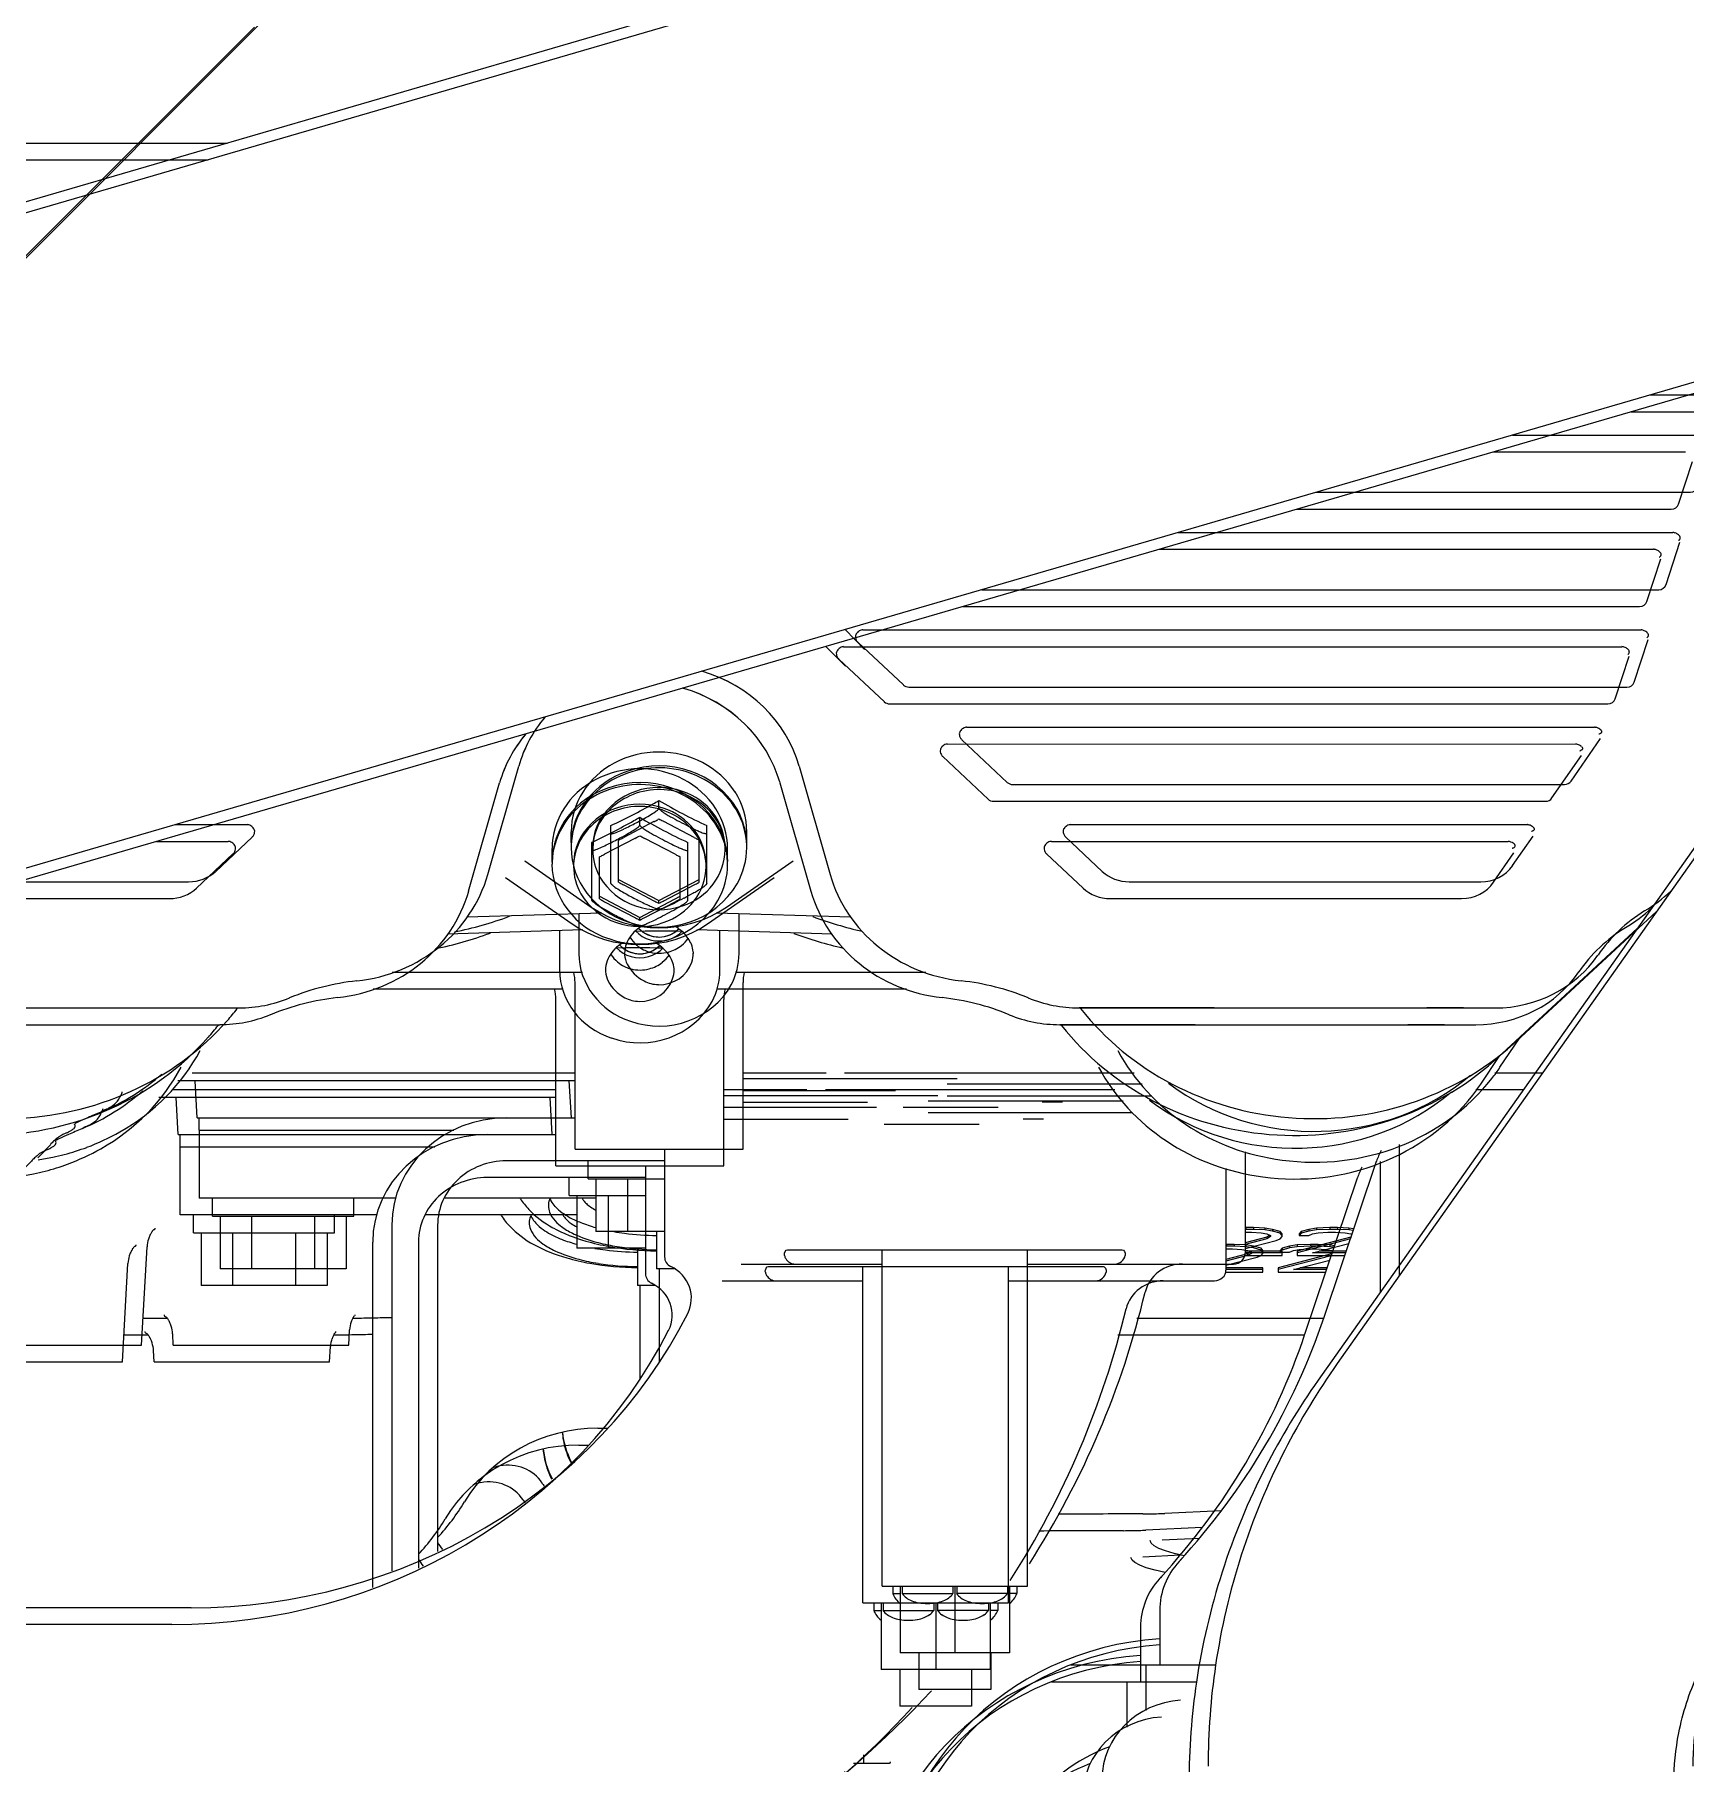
# Model space of a CAD drawing. Header units: inches. Extents: x 4821 to 127877, y 58012 to 433683.
# Drawn here: x 82821 to 83114.4, y 383588.4 to 383895.8 of the extents above; entities that cross this region are included whole.
import ezdxf

# ---------------------------------------------------------------- set-up
doc = ezdxf.new("R2010")
doc.units = ezdxf.units.IN
doc.header["$MEASUREMENT"] = 0
for name, color, linetype in [('A-FURN-FIXD', 10, 'Continuous'), ('A-WALL', 53, 'Continuous'), ('Cloums$0$A-COL-HAT', 8, 'Continuous'), ('EMG - ELEC - ID', 26, 'Continuous'), ('NECB-COLUM', 50, 'Continuous')]:
    doc.layers.add(name, color=color, linetype=linetype)

# ---------------------------------------------------------------- blocks, each defined once
blk = doc.blocks.new('COL BASEMT')
at = {"layer": 'Cloums$0$A-COL-HAT'}
h = blk.add_hatch(dxfattribs=at)
h.set_pattern_fill('ANSI31', color=256, scale=500)
h.set_pattern_definition([(45, (1452118.876, 42013.15), (-44.194174, 44.194174), [])])
h.paths.add_polyline_path([(1693546.85, 345625.99), (1693946.85, 345625.99), (1693950.94, 348875.93), (1693546.85, 348875.93)])
h.paths.add_polyline_path([(1688721.85, 335900.88), (1689121.55, 335900.88), (1689121.85, 337327.04), (1693949.19, 337326.96), (1693946.85, 345125.99), (1693546.85, 345125.99), (1693546.85, 337726.97), (1688721.85, 337727.04)])
h.paths.add_polyline_path([(1641271.85, 335200.88), (1640873.67, 335200.88), (1640871.85, 323973.06), (1689121.85, 323973.08), (1689121.4, 335200.88), (1688721.85, 335200.88), (1688721.85, 324373.08), (1641271.85, 324373.06)])
edge = h.paths.add_edge_path()
edge.add_line((1636446.85, 345125.99), (1636046.85, 345125.99))
edge.add_line((1636046.85, 345125.99), (1636049.02, 337698.91))
edge.add_arc((1626263.14, 338211.03), 9799.28, 305.315023, 357.004292, ccw=False)
edge.add_line((1631927.82, 330214.96), (1632171.53, 329896.4))
edge.add_arc((1626336.78, 338141.43), 10100.73, 305.285859, 355.375183)
edge.add_line((1636404.63, 337327), (1640874.01, 337327))
edge.add_line((1640874.01, 337327), (1640873.78, 335900.88))
edge.add_line((1640873.78, 335900.88), (1641271.85, 335900.88))
edge.add_line((1641271.85, 335900.88), (1641271.85, 337725.88))
edge.add_line((1641271.85, 337725.88), (1636446.85, 337725.88))
edge.add_line((1636446.85, 337725.88), (1636446.85, 345125.99))
h.paths.add_polyline_path([(1636046.85, 345625.99), (1636446.85, 345625.99), (1636446.85, 348875.93), (1636048.92, 348875.93)])
blk = doc.blocks.new('A$C0e128a0b')
at = {"layer": 'A-FURN-FIXD'}
for p, q in [((497.04, 2534.25), (726.49, 1746.78)), ((411.2, 2506.34), (700.02, 1515.1)), ((577.15, 2397.25), (682.27, 2323.01)), ((545.74, 2367.13), (545.74, 2377.27)), ((551.4, 2347.69), (551.4, 2374.78)), ((558.75, 2373.82), (552.75, 2375.78)), ((559.46, 2320.02), (559.46, 2372.79)), ((565.13, 2300.58), (565.13, 2370.3)), ((566.19, 2371.19), (566.19, 2371.19)), ((572.48, 2369.35), (566.48, 2371.3)), ((573.19, 2272.9), (573.19, 2368.32)), ((579.92, 2366.71), (579.92, 2366.71)), ((586.21, 2364.87), (580.21, 2366.83)), ((636.84, 2348.27), (618.55, 2368.01)), ((578.86, 2256.11), (578.86, 2365.83)), ((618.48, 2366.33), (618.48, 2366.33)), ((586.92, 2262.61), (586.92, 2363.84)), ((600.19, 2355.97), (594.19, 2360.12)), ((624.7, 2359.76), (624.7, 2359.76)), ((592.58, 2270.76), (592.58, 2359.28)), ((600.65, 2277.25), (600.65, 2355.06)), ((606.31, 2285.4), (606.31, 2349.77)), ((612.08, 2347.73), (607.92, 2350.61)), ((641.31, 2345.24), (641.31, 2351.94)), ((640.52, 2345.94), (636.49, 2348.64)), ((637.25, 2347.82), (637.25, 2347.82)), ((632.15, 2286.59), (632.15, 2345.23)), ((632.15, 2340.82), (632.15, 2345.23)), ((632.15, 2345.23), (632.15, 2345.23)), ((614.38, 2293.68), (614.38, 2343.22)), ((632.15, 2340.82), (632.15, 2335.65)), ((669.86, 2331.78), (651.42, 2331.78)), ((675.76, 2321.14), (653.76, 2328.54)), ((663.31, 2325.33), (663.21, 2324.64)), ((663.21, 2324.64), (663.13, 2323.02)), ((663.13, 2323.02), (663.37, 2323.02)), ((663.13, 2323.02), (663.13, 2321.95)), ((663.21, 2324.64), (663.45, 2324.64)), ((663.45, 2324.64), (663.37, 2323.02)), ((663.37, 2323.02), (663.37, 2321.95)), ((663.54, 2325.25), (663.45, 2324.64)), ((663.76, 2322.75), (663.84, 2324.1)), ((663.84, 2324.1), (664, 2324.91)), ((664, 2324.91), (664.07, 2325.07)), ((664.44, 2324.95), (664.47, 2324.91)), ((664.47, 2324.91), (664.56, 2324.91)), ((664.47, 2324.91), (666.43, 2317.37)), ((664.72, 2324.85), (666.67, 2317.37)), ((666.67, 2319.52), (665.35, 2324.64)), ((666.43, 2324.28), (666.43, 2320.46)), ((666.67, 2324.2), (666.67, 2319.52)), ((667.06, 2317.37), (667.06, 2324.07)), ((663.13, 2321.95), (663.37, 2321.95)), ((663.13, 2321.95), (663.21, 2320.06)), ((663.37, 2321.95), (663.45, 2320.06)), ((663.76, 2321.68), (663.76, 2322.75)), ((663.84, 2320.33), (663.76, 2321.68)), ((675.87, 2294.77), (675.87, 2321.1)), ((663.21, 2320.06), (663.45, 2320.06)), ((663.21, 2320.06), (663.37, 2318.98)), ((663.37, 2318.98), (663.68, 2317.91)), ((663.37, 2318.98), (663.61, 2318.98)), ((663.45, 2320.06), (663.61, 2318.98)), ((663.61, 2318.98), (663.92, 2317.91)), ((664, 2319.52), (663.84, 2320.33)), ((664.24, 2318.98), (664, 2319.52)), ((664.24, 2317.64), (664.24, 2318.98)), ((663.68, 2317.91), (663.99, 2317.64)), ((663.68, 2317.91), (663.92, 2317.91)), ((663.92, 2317.91), (664.24, 2317.64)), ((663.99, 2317.64), (664.24, 2317.64)), ((666.43, 2317.37), (667.06, 2317.37)), ((663.37, 2313.87), (663.21, 2312.79)), ((663.68, 2314.95), (663.37, 2313.87)), ((663.37, 2313.87), (663.61, 2313.87)), ((663.61, 2313.87), (663.45, 2312.79)), ((663.92, 2314.95), (663.61, 2313.87)), ((663.99, 2315.22), (663.68, 2314.95)), ((663.68, 2314.95), (663.92, 2314.95)), ((663.84, 2312.26), (664, 2313.06)), ((664.24, 2315.22), (663.92, 2314.95)), ((664.39, 2315.22), (663.99, 2315.22)), ((664, 2313.06), (664.24, 2313.6)), ((664.2, 2313.52), (664.47, 2313.06)), ((664.24, 2313.6), (664.39, 2313.6)), ((664.71, 2314.95), (664.39, 2315.22)), ((664.39, 2313.6), (664.71, 2313.06)), ((664.47, 2313.06), (664.71, 2313.06)), ((664.47, 2313.06), (665.26, 2310.01)), ((664.94, 2314.41), (664.71, 2314.95)), ((664.71, 2313.06), (665.5, 2310.01)), ((666.07, 2310.01), (664.94, 2314.41)), ((667.06, 2315.22), (666.43, 2315.22)), ((666.43, 2315.22), (666.43, 2310.01)), ((666.67, 2315.22), (666.67, 2310.01)), ((667.06, 2309.94), (667.06, 2315.22)), ((663.21, 2312.79), (663.13, 2311.18)), ((663.13, 2311.18), (663.37, 2311.18)), ((663.13, 2311.18), (663.13, 2310.1)), ((663.21, 2312.79), (663.45, 2312.79)), ((663.45, 2312.79), (663.37, 2311.18)), ((663.37, 2311.18), (663.37, 2310.1)), ((663.76, 2310.91), (663.84, 2312.26)), ((663.76, 2310.01), (663.76, 2310.91)), ((652.45, 2310.01), (666.74, 2310.01)), ((663.13, 2310.1), (663.37, 2310.1)), ((663.13, 2310.1), (663.14, 2310.01)), ((663.37, 2310.1), (663.38, 2310.01)), ((668.26, 2279.35), (668.26, 2308.39)), ((703.05, 2306.65), (703.42, 2298.71)), ((724.78, 2285.42), (724.78, 2305.85)), ((632.15, 2305.66), (632.15, 2286.6)), ((707.16, 2298.31), (706.91, 2303.59)), ((709.4, 2301.43), (709.06, 2300.01)), ((729.77, 2300.9), (729.77, 2300.9)), ((642.78, 2299.24), (642.78, 2299.24)), ((703.42, 2298.71), (703.42, 2298.71)), ((708.71, 2298.78), (708.36, 2297.86)), ((709.06, 2300.01), (708.71, 2298.78)), ((710.19, 2300.71), (710.18, 2300.72)), ((644.59, 2296.85), (644.59, 2268.02)), ((703.45, 2297.79), (703.45, 2297.79)), ((707.63, 2296.77), (707.25, 2296.62)), ((707.99, 2297.17), (707.63, 2296.77)), ((708.36, 2297.86), (707.99, 2297.17)), ((717.1, 2297.97), (724.78, 2297.97)), ((724.78, 2296.03), (731.2, 2296.03)), ((641.31, 2253.56), (641.31, 2294.35)), ((642.92, 2295.52), (642.92, 2268.02)), ((672.21, 2295.92), (672.21, 2295.92)), ((703.49, 2295.58), (703.49, 2294.93)), ((666.24, 2292.68), (666.3, 2292.86)), ((666.24, 2245.5), (666.24, 2292.68)), ((666.3, 2292.86), (666.48, 2293.01)), ((666.48, 2293.01), (666.74, 2293.1)), ((666.74, 2293.1), (666.84, 2293.12)), ((666.84, 2293.12), (666.95, 2293.12)), ((666.95, 2293.12), (667.05, 2293.1)), ((608.08, 2284.73), (612.9, 2289.87)), ((632.08, 2286.7), (632.08, 2286.7)), ((632.24, 2286.83), (632.24, 2286.83)), ((607.92, 2284.59), (607.92, 2284.59)), ((645.45, 2284.27), (645.45, 2281.42)), ((630.74, 2279.45), (630.74, 2279.45)), ((713.68, 2279.35), (666.24, 2279.35)), ((713.68, 2258.83), (713.68, 2279.35)), ((713.68, 2277.83), (714.73, 2277.83)), ((713.68, 2276.78), (723.08, 2276.78)), ((713.68, 2276.52), (714.73, 2276.52)), ((714.73, 2277.83), (714.73, 2276.78)), ((714.73, 2276.52), (714.73, 2269.35)), ((723.08, 2276.78), (723.08, 2261.4)), ((594.35, 2270.09), (600.35, 2276.49)), ((646.2, 2275.22), (646.2, 2261.81)), ((723.08, 2274.15), (728.25, 2274.15)), ((728.25, 2274.15), (728.25, 2264.03)), ((594.19, 2269.94), (594.19, 2269.94)), ((628.34, 2269.98), (628.34, 2269.98)), ((642.17, 2269.4), (642.17, 2239.23)), ((713.68, 2269.35), (714.73, 2269.35)), ((713.68, 2269.09), (723.08, 2269.09)), ((713.68, 2268.83), (714.73, 2268.83)), ((714.73, 2261.66), (714.73, 2268.83)), ((627.11, 2238.17), (627.11, 2264.98)), ((723.08, 2264.03), (728.25, 2264.03)), ((580.63, 2255.45), (586.62, 2261.85)), ((643.83, 2260.73), (643.83, 2239.23)), ((713.68, 2261.66), (714.73, 2261.66)), ((713.68, 2261.4), (723.08, 2261.4)), ((713.68, 2260.35), (714.73, 2260.35)), ((714.73, 2260.35), (714.73, 2261.4)), ((738.47, 2259.99), (738.45, 2260)), ((738.66, 2259.92), (738.45, 2260)), ((738.64, 2254.82), (738.64, 2259.86)), ((713.68, 2258.83), (666.24, 2258.83)), ((668.26, 2238.97), (668.26, 2258.83)), ((578.81, 2253.62), (581.62, 2256.38)), ((580.46, 2255.3), (580.46, 2255.3)), ((645.45, 2239.23), (645.45, 2256.76)), ((737.44, 2256.21), (738.64, 2256.22)), ((618.75, 2235.43), (619.32, 2254.49)), ((598.06, 2247.14), (613.33, 2251.5)), ((613.33, 2251.5), (613.33, 2251.5)), ((641.31, 2239.23), (641.31, 2250.93)), ((619.28, 2249.08), (619.28, 2249.08)), ((611.4, 2246.31), (611.4, 2246.32)), ((617.93, 2236.92), (611.41, 2246.3)), ((666.3, 2245.32), (666.24, 2245.5)), ((666.48, 2245.17), (666.3, 2245.32)), ((666.74, 2245.08), (666.48, 2245.17)), ((666.84, 2245.06), (666.74, 2245.08)), ((666.95, 2245.06), (666.84, 2245.06)), ((667.05, 2245.08), (666.95, 2245.06)), ((608.85, 2239.76), (607.32, 2239.76)), ((608.85, 2239.76), (608.85, 2239.76)), ((609.24, 2239.76), (609.24, 2239.76)), ((624.46, 2238.68), (618.85, 2238.68)), ((652.05, 2239.23), (628.58, 2239.23)), ((652.05, 2215.55), (652.05, 2239.23)), ((609.85, 2236.72), (609.85, 2236.72)), ((614.63, 2234.14), (606.45, 2234.14)), ((614.42, 2233.06), (608.48, 2233.06)), ((617.02, 2227.38), (614.04, 2233.06)), ((614.63, 2234.14), (614.67, 2234.11)), ((608.12, 2232.35), (605.89, 2228.09)), ((617.03, 2228.09), (614.81, 2232.35)), ((621.46, 2229.63), (620.95, 2230.22)), ((621.73, 2230.23), (621.33, 2230.66)), ((621.36, 2230.69), (621.34, 2229.94)), ((622.08, 2229.73), (621.73, 2230.23)), ((623.35, 2230.55), (623.35, 2230.55)), ((621.32, 2228.81), (621.31, 2227.69)), ((621.34, 2229.94), (621.32, 2228.81)), ((621.84, 2228.94), (621.46, 2229.63)), ((622.08, 2228.18), (621.84, 2228.94)), ((622.35, 2229.18), (622.08, 2229.73)), ((622.16, 2227.38), (622.08, 2228.18)), ((622.55, 2228.61), (622.35, 2229.18)), ((622.67, 2228), (622.55, 2228.61)), ((622.71, 2227.39), (622.67, 2228)), ((624.28, 2228.7), (624.28, 2228.7)), ((652.05, 2228.18), (667.25, 2228.18)), ((653.71, 2228.18), (653.71, 2205.87)), ((656.23, 2217.42), (656.23, 2228.18)), ((663.67, 2228.18), (663.67, 2218.5)), ((668.6, 2229.05), (668.6, 2229.05)), ((668.93, 2229.55), (668.93, 2227.05)), ((604, 2227.38), (602.91, 2227.38)), ((602.91, 2227.38), (602.91, 2227.38)), ((605.89, 2226.66), (608.12, 2222.41)), ((614.04, 2221.69), (617.02, 2227.38)), ((614.81, 2222.41), (617.03, 2226.66)), ((617.4, 2227.38), (617.02, 2227.38)), ((618.19, 2227.47), (618.19, 2227.38)), ((618.19, 2227.38), (618.19, 2227.28)), ((621.31, 2227.69), (621.31, 2226.56)), ((621.31, 2226.56), (621.33, 2225.43)), ((621.33, 2225.43), (621.36, 2224.06)), ((621.45, 2225.13), (621.83, 2225.81)), ((621.83, 2225.81), (622.07, 2226.57)), ((622.06, 2225.02), (622.34, 2225.57)), ((622.07, 2226.57), (622.16, 2227.38)), ((622.34, 2225.57), (622.54, 2226.15)), ((622.54, 2226.15), (622.67, 2226.76)), ((622.67, 2226.76), (622.71, 2227.39)), ((663.67, 2227.05), (668.93, 2227.05)), ((668.93, 2227.39), (682.16, 2227.39)), ((620.94, 2224.56), (621.45, 2225.13)), ((621.31, 2224.1), (621.71, 2224.53)), ((621.71, 2224.53), (622.06, 2225.02)), ((622.23, 2223.3), (622.23, 2223.3)), ((656.23, 2222.94), (663.67, 2222.94)), ((614.63, 2220.62), (606.45, 2220.62)), ((614.42, 2221.69), (608.48, 2221.69)), ((614.67, 2220.64), (614.63, 2220.62)), ((609.53, 2218.05), (609.53, 2218.05)), ((619.32, 2200.26), (618.75, 2219.33)), ((656.23, 2218.5), (663.67, 2218.5)), ((658.97, 2218.5), (658.97, 2197.09)), ((691.41, 2218.78), (691.41, 2220.08)), ((611.41, 2208.45), (617.93, 2217.84)), ((617.93, 2217.84), (617.93, 2217.84)), ((618.85, 2216.07), (624.46, 2216.07)), ((627.11, 2189.77), (627.11, 2216.59)), ((656.23, 2217.42), (653.71, 2217.42)), ((608.85, 2215), (607.32, 2215)), ((609.15, 2215), (609.15, 2215)), ((609.53, 2215), (609.53, 2215)), ((652.05, 2215.55), (628.58, 2215.55)), ((641.31, 2161.56), (641.31, 2215.55)), ((642.43, 2215.55), (642.43, 2159.55)), ((647.65, 2215.03), (642.43, 2214.74)), ((647.65, 2162.3), (647.65, 2215.55)), ((691.99, 2213.77), (691.99, 2213.77)), ((691.99, 2213.75), (691.99, 2213.75)), ((696.17, 2215.03), (696.17, 2215.03)), ((696.23, 2214.96), (696.23, 2214.96)), ((699.14, 2210.91), (699.14, 2210.91)), ((611.4, 2208.44), (611.4, 2208.44)), ((613.33, 2203.25), (598.06, 2207.62)), ((659.05, 2207.85), (658.97, 2207.79)), ((621.44, 2198.56), (621.44, 2198.56)), ((649.38, 2162.56), (649.38, 2198.47)), ((662.79, 2196.18), (708.79, 2196.18)), ((706.81, 2196.18), (706.81, 2196.18)), ((658.97, 2190.29), (658.97, 2162.56)), ((662.79, 2189.71), (711.51, 2189.71)), ((628.33, 2184.78), (628.33, 2184.78)), ((661.49, 2184.36), (658.97, 2184.36)), ((661.49, 2164.44), (661.49, 2184.36)), ((675.87, 2184.23), (675.87, 2184.45)), ((661.49, 2183.28), (668.93, 2183.28)), ((668.93, 2183.28), (668.93, 2165.52)), ((679.7, 2183.65), (677.53, 2183.77)), ((679.7, 2158.91), (679.7, 2183.65)), ((661.49, 2178.84), (668.93, 2178.84)), ((630.74, 2175.31), (630.74, 2175.31)), ((606.31, 2159.23), (606.31, 2169.36)), ((607.92, 2170.17), (607.92, 2170.17)), ((612.9, 2164.89), (608.08, 2170.02)), ((661.49, 2169.96), (668.93, 2169.96)), ((632.15, 2107.69), (632.15, 2168.16)), ((632.15, 2168.16), (632.15, 2168.16)), ((510.22, 2074.55), (510.22, 2166.53)), ((661.49, 2164.44), (658.97, 2164.44)), ((661.49, 2165.52), (668.93, 2165.52)), ((647.65, 2162.3), (642.43, 2162)), ((649.38, 2162.57), (647.65, 2162.57)), ((649.38, 2162.55), (658.97, 2162.55)), ((614.38, 2131.56), (614.38, 2161.08)), ((716.71, 2161.42), (716.71, 2127.95)), ((675.87, 2154.65), (675.87, 2158.05)), ((679.7, 2158.91), (678.1, 2158.83)), ((679.7, 2154.44), (665.81, 2155.21)), ((679.7, 2129.7), (679.7, 2154.44)), ((649.63, 2151.38), (649.63, 2151.38)), ((646.77, 2148.81), (646.77, 2148.81)), ((651.81, 2146.71), (651.81, 2146.71)), ((652.81, 2143.55), (652.81, 2143.55)), ((651.4, 2141.64), (653.27, 2139.81)), ((653.19, 2141.91), (653.19, 2141.91)), ((653.55, 2139.85), (653.55, 2139.85))]:
    blk.add_line(p, q, dxfattribs=at)
for centre, major_axis, ratio, start_param, end_param in [((558.45, 2372.79), (0, 1.08), 0.9375, -1.570796, -0.296706), ((565.86, 2370.3), (0, 0.782), 0.9375, 1.39311, 1.566188), ((566.2, 2370.24), (0, -1.14), 0.9375, 4.35383, 4.535636), ((566.49, 2370.12), (0, -1.48), 0.9375, 3.992524, 4.356963), ((566.18, 2370.41), (0, -1.04), 0.9375, 3.789474, 3.989173), ((565.99, 2370.67), (0, 0.712), 0.9375, 0.452253, 0.644112), ((565.91, 2370.85), (0, 0.512), 0.9375, 0.250313, 0.449678), ((565.88, 2370.96), (0, 0.396), 0.9375, -0.056474, 0.250817), ((565.88, 2371), (0, -0.356), 0.9375, 2.733142, 3.078403), ((565.83, 2370.87), (0, -0.5), 0.9375, 2.470824, 2.732257), ((565.77, 2370.79), (0, -0.603), 0.9375, 2.304001, 2.478522), ((565.62, 2370.64), (0, -0.824), 0.9375, 2.195611, 2.302383), ((572.18, 2368.32), (0, -1.08), 0.9375, 1.570796, 2.844887), ((600.07, 2353.63), (0, -23.38), 0.9375, 2.144982, 2.347818), ((579.91, 2365.93), (0, 1.04), 0.9375, 0.647881, 0.84758), ((579.72, 2366.19), (0, 0.712), 0.9375, 0.452253, 0.644112), ((579.64, 2366.37), (0, 0.512), 0.9375, 0.250313, 0.449678), ((579.61, 2366.48), (0, 0.396), 0.9375, -0.056474, 0.250817), ((579.61, 2366.52), (0, -0.356), 0.9375, 2.733142, 3.078403), ((579.56, 2366.39), (0, -0.5), 0.9375, 2.470824, 2.732257), ((579.5, 2366.31), (0, -0.603), 0.9375, 2.304001, 2.478522), ((579.34, 2366.16), (0, 0.824), 0.9375, -0.945981, -0.83921), ((579.59, 2365.82), (0, -0.782), 0.9375, 4.534703, 4.70778), ((579.92, 2365.76), (0, 1.14), 0.9375, 1.212237, 1.394043), ((580.22, 2365.65), (0, -1.48), 0.9375, 3.992524, 4.356963), ((585.91, 2363.84), (0, -1.08), 0.9375, 1.570796, 2.844887), ((635.78, 2378.32), (0, 22), 0.9375, 2.146749, 2.574626), ((593.5, 2359.24), (0, 0.98), 0.9375, 1.32846, 1.448452), ((593.91, 2359.13), (0, -1.43), 0.9375, 4.310471, 4.468648), ((594.14, 2359.04), (0, 1.69), 0.9375, 0.955329, 1.174236), ((593.74, 2359.34), (0, -1.16), 0.9375, 3.937412, 4.096951), ((593.45, 2359.64), (0, 0.737), 0.9375, 0.643881, 0.794169), ((593.31, 2359.83), (0, -0.498), 0.9375, 3.632512, 3.782664), ((593.23, 2360.01), (0, -0.3), 0.9375, 3.309886, 3.642279), ((593.21, 2360.11), (0, 0.196), 0.9375, -0.676388, 0.16855), ((593.15, 2360.02), (0, -0.306), 0.9375, 2.372412, 2.486969), ((593.07, 2359.93), (0, -0.431), 0.9375, 2.256642, 2.37234), ((592.93, 2359.8), (0, -0.629), 0.9375, 2.129573, 2.256538), ((592.59, 2359.58), (0, 1.05), 0.9375, -1.193673, -1.012833), ((592.09, 2359.36), (0, -1.63), 0.9375, 1.905515, 1.954446), ((591.9, 2359.29), (0, 1.84), 0.937501, -1.241192, -1.235008), ((615.98, 2345.23), (0, -17.25), 0.9375, 1.570616, 2.572136), ((593.21, 2359.28), (0, 0.668), 0.9375, 1.447991, 1.568334), ((599.64, 2355.06), (0, -1.08), 0.9375, 1.570796, 2.565634), ((606.94, 2349.77), (0, -0.668), 0.9375, 4.589584, 4.709926), ((607.23, 2349.73), (0, 0.98), 0.9375, 1.32846, 1.448452), ((607.64, 2349.62), (0, 1.43), 0.9375, 1.168878, 1.327055), ((607.87, 2349.53), (0, -1.69), 0.9375, 4.096921, 4.315829), ((607.46, 2349.83), (0, -1.16), 0.9375, 3.937412, 4.096951), ((607.18, 2350.13), (0, 0.737), 0.9375, 0.643881, 0.794169), ((607.04, 2350.32), (0, 0.498), 0.9375, 0.49092, 0.641072), ((606.96, 2350.5), (0, 0.3), 0.9375, 0.168294, 0.500687), ((606.94, 2350.6), (0, 0.196), 0.9375, -0.676388, 0.16855), ((606.88, 2350.51), (0, -0.306), 0.9375, 2.372412, 2.486969), ((606.8, 2350.42), (0, -0.431), 0.9375, 2.256642, 2.37234), ((606.65, 2350.3), (0, -0.629), 0.9375, 2.129573, 2.256538), ((606.32, 2350.07), (0, 1.05), 0.9375, -1.193673, -1.012833), ((605.82, 2349.85), (0, -1.63), 0.9375, 1.905515, 1.954446), ((605.63, 2349.78), (0, -1.84), 0.9375, 1.900395, 1.906579), ((609.33, 2343.22), (0, -5.38), 0.9375, 1.570796, 2.565634), ((609.42, 2319.69), (0, -40.9), 0.9375, 0.637644, 2.329131), ((610.61, 2320.63), (0, -39.32), 0.9375, 2.33406, 2.350101), ((625.85, 2321.04), (0, 29.41), 0.9375, -0.630292, -0.56112), ((624.68, 2319.77), (0, -31.18), 0.9375, 1.424314, 2.502973), ((618.8, 2319.78), (0, 32.81), 0.9375, 4.035631, 5.447614), ((656.94, 2339.32), (0, -11.31), 0.9375, -0.458852, -0.305172), ((646.34, 2221.53), (0, -104.44), 0.9375, 2.431252, 2.83642), ((625.17, 2319.34), (0, 30.6), 0.9375, 3.611341, 4.577169), ((666.74, 2308.39), (0, -1.62), 0.9375, 1.570796, 3.141593), ((673.31, 2301.18), (0, -5.38), 0.9375, -1.570645, -0.219797), ((694.76, 2282.39), (0, 24.62), 0.9375, -0.708111, -0.704023), ((710.28, 2301.88), (0, 0.955), 0.9375, 2.439199, 2.538281), ((685.11, 2270.35), (0, 40.46), 0.9375, -0.710201, -0.707712), ((710.6, 2302.36), (0, 1.54), 0.9375, 2.536037, 2.570365), ((706.91, 2296.13), (0, 5.83), 0.9375, -0.579727, -0.561898), ((709.32, 2300.07), (0, 1.12), 0.9375, -0.663431, -0.582067), ((709.45, 2300.26), (0, 0.888), 0.9375, -0.835955, -0.667713), ((722.92, 2316.93), (0, -21.16), 0.9375, -0.71104, -0.703698), ((759.33, 2300.93), (0, 40.91), 0.9375, 1.643976, 4.712389), ((759.2, 2300.88), (0, 39.84), 0.9375, 1.643847, 4.712389), ((740.88, 2301.71), (0, 11.88), 0.9375, 1.638452, 3.139133), ((645.06, 2295.64), (0, 62.32), 0.9375, -1.536345, -1.521605), ((709.28, 2300.09), (0, 1.14), 0.9375, -0.927045, -0.835112), ((716.31, 2308.64), (0, 10.27), 0.9375, 2.439126, 2.441287), ((709.07, 2299.92), (0, -1.42), 0.9375, 2.190485, 2.21636), ((710.18, 2300.77), (0, 0.0404), 0.9375, 2.133625, 2.385872), ((710.16, 2300.74), (0, -0.00314), 0.9375, -0.442781, 0.869027), ((710.16, 2300.74), (0, -0.00798), 0.9375, -0.731131, -0.425746), ((717.1, 2309.28), (0, -11.31), 0.9375, -0.710339, 0.000001), ((645.37, 2295.65), (0, -61.99), 0.9375, 1.569516, 1.605252), ((609.33, 2293.68), (0, 5.38), 0.9375, 3.926991, 4.712389), ((644.03, 2161.42), (0, 137.82), 0.9375, -0.540442, -0.219811), ((1594.77, 2294.79), (0, 950.7), 0.9375, 1.570645, 1.57658), ((666.75, 2291.49), (0, 1.65), 0.9375, -0.825924, -0.191782), ((666.81, 2291.57), (0, 1.55), 0.9375, -1.516553, -0.84063), ((666.95, 2291.59), (0, 1.4), 0.9375, -1.570688, -1.523179), ((2217.03, 2297.64), (0, 1614.45), 0.9375, 1.57597, 1.579465), ((759.2, 2300.88), (0, 26.38), 0.9375, 1.959527, 3.089892), ((615.51, 2286.59), (0, 17.75), 0.9375, 4.297979, 4.7123), ((610.85, 2318.38), (0, -38.93), 0.9375, 0.620569, 0.626166), ((607.06, 2285.4), (0, 0.798), 0.9375, 1.575939, 1.838901), ((607.29, 2285.47), (0, 1.05), 0.9375, 1.841409, 2.15588), ((607.45, 2285.58), (0, -1.25), 0.9375, -0.992533, -0.508681), ((607.33, 2285.35), (0, 0.996), 0.9375, 2.636415, 2.894158), ((607.3, 2285.25), (0, 0.89), 0.9375, 2.903812, 3.263361), ((607.27, 2285.52), (0, -1.15), 0.9375, 0.12235, 0.460539), ((607.21, 2285.67), (0, 1.32), 0.9375, 3.595144, 3.753643), ((607.21, 2285.67), (0, -1.32), 0.9375, 0.611063, 0.783859), ((658.71, 2266.28), (0, -32.61), 0.9375, 4.296788, 4.598669), ((599.64, 2277.25), (0, 1.08), 0.9375, 3.926991, 4.712389), ((713.68, 2274.68), (0, 3.34), 0.9375, -0.887564, -0.339837), ((713.38, 2274.34), (0, 2.61), 0.9375, -0.922335, -0.584166), ((712.71, 2273.82), (0, 3.49), 0.9375, -1.178782, -0.925938), ((711.49, 2273.29), (0, 4.9), 0.9375, -1.385599, -1.179544), ((709.69, 2272.94), (0, -6.85), 0.9375, 1.386648, 1.754935), ((711.49, 2272.58), (0, -4.9), 0.9375, 1.179556, 1.385568), ((593.33, 2270.76), (0, -0.798), 0.9375, -1.565654, -1.302692), ((593.56, 2270.83), (0, 1.05), 0.9375, 1.841409, 2.15588), ((593.72, 2270.94), (0, 1.25), 0.9375, 2.149059, 2.632912), ((593.6, 2270.71), (0, -0.996), 0.9375, -0.505178, -0.247434), ((593.57, 2270.61), (0, -0.89), 0.9375, -0.23778, 0.121768), ((593.54, 2270.87), (0, -1.15), 0.9375, 0.12235, 0.460539), ((593.48, 2271.03), (0, 1.32), 0.9375, 3.595144, 3.753643), ((593.48, 2271.02), (0, 1.32), 0.9375, 3.752656, 3.925452), ((608.1, 2272.51), (0, -21.73), 0.9375, 0.259615, 1.454309), ((713.42, 2271.48), (0, -2.55), 0.9375, 0.579893, 0.926597), ((712.75, 2272.02), (0, 3.44), 0.9375, 4.065554, 4.322342), ((713.38, 2266.65), (0, -2.61), 0.9375, 2.219256, 2.557427), ((712.71, 2266.13), (0, 3.49), 0.9375, -1.178782, -0.925939), ((711.49, 2265.6), (0, -4.9), 0.9375, 1.755989, 1.962049), ((709.69, 2265.24), (0, 6.85), 0.9375, 4.52824, 4.896527), ((644.03, 2161.42), (0, 137.82), 0.9375, -1.570796, -0.711733), ((585.91, 2262.61), (0, -1.08), 0.9375, 0.785398, 1.570796), ((713.42, 2263.79), (0, -2.55), 0.9375, 0.579893, 0.926597), ((712.75, 2264.33), (0, -3.44), 0.9375, 0.923961, 1.180749), ((711.49, 2264.89), (0, -4.9), 0.9375, 1.179557, 1.385569), ((713.68, 2263.5), (0, 3.34), 0.9375, 3.48143, 4.029156), ((579.6, 2256.12), (0, -0.798), 0.9375, -1.565658, -1.30281), ((579.83, 2256.19), (0, -1.05), 0.9375, -1.300301, -0.985944), ((580, 2256.29), (0, 1.25), 0.9375, 2.148852, 2.63242), ((579.88, 2256.07), (0, 0.997), 0.9375, 2.635898, 2.893382), ((579.84, 2255.97), (0, -0.89), 0.9375, -0.23862, 0.12091), ((579.81, 2256.23), (0, 1.15), 0.9375, 3.263106, 3.601316), ((579.75, 2256.38), (0, 1.32), 0.9375, 3.59432, 3.752777), ((579.75, 2256.38), (0, 1.32), 0.9375, 3.751777, 3.925442), ((572.77, 2268.58), (0, 53.31), 0.9375, 4.337772, 4.474818), ((603.02, 2227.38), (0, 20.46), 0.9375, 0.262007, 1.271431), ((603.02, 2227.38), (0, -20.46), 0.9375, 3.403392, 4.412628), ((666.75, 2246.72), (0, -1.67), 0.9375, 0.194093, 0.4947), ((666.82, 2246.61), (0, -1.54), 0.9375, 0.486018, 1.56218), ((607.76, 2227.45), (0, -12.46), 0.9375, 3.68564, 4.717795), ((609.77, 2227.39), (0, -12.54), 0.9375, 3.641744, 5.071), ((610.1, 2227.37), (0, 12.59), 0.9375, 0.519602, 2.177417), ((607.33, 2228.04), (0, -11.72), 0.9375, 3.142585, 3.678813), ((609.25, 2228.12), (0, -11.64), 0.9375, 3.14243, 3.630214), ((609.54, 2228.11), (0, 11.65), 0.9375, 0.027799, 0.507108), ((608.85, 2228.14), (0, 11.63), 0.9375, -0.02789, -0.000001), ((609.53, 2228.23), (0, -11.53), 0.9375, 3.141606, 3.168566), ((609.52, 2228.12), (0, -11.64), 0.9375, 2.652971, 3.140756), ((609.01, 2227.39), (0, -12.54), 0.9375, 1.212185, 2.641441), ((624.44, 2228.02), (0, -10.66), 0.9375, 2.679176, 3.139988), ((628.58, 2246.23), (0, 7), 0.9375, 2.915121, 3.141593), ((623.98, 2227.39), (0, -11.44), 0.9375, 1.211927, 2.66576), ((609.61, 2227.68), (0, -9.03), 0.9375, 3.151002, 4.373187), ((609.89, 2227.8), (0, -8.92), 0.9375, 3.183924, 4.072384), ((609.85, 2228.03), (0, 8.69), 0.9375, 0.000011, 0.038324), ((609.77, 2227.68), (0, -9.03), 0.9375, 1.909999, 3.132184), ((605.77, 2227.38), (0, 16.1), 0.9375, 4.078388, 5.34639), ((610.3, 2227.39), (0, -9.52), 0.9375, 4.065558, 5.730954), ((533.75, 2272.95), (0, -86.72), 0.9375, 1.017422, 1.106732), ((583.69, 2245), (0, -27.84), 0.9375, 1.080511, 1.115759), ((594.49, 2239.34), (0, 15), 0.9375, 4.259217, 4.299969), ((602.56, 2235.51), (0, -5.59), 0.9375, 1.167877, 1.234699), ((604.9, 2234.72), (0, -2.96), 0.9375, 1.209624, 1.267484), ((607.53, 2234.09), (0, -0.0471), 0.9375, 1.964104, 3.098278), ((606.82, 2234.07), (0, 0.822), 0.9375, 4.424213, 4.682896), ((607.42, 2234.05), (0, 0.175), 0.9375, 4.669751, 5.068784), ((579.36, 2249.47), (0, 35.13), 0.9375, 4.20322, 4.217706), ((587.44, 2244.8), (0, -25.32), 0.9375, 1.076837, 1.088895), ((591.11, 2218.34), (0, 28.9), 0.9375, -1.057764, -1.03635), ((614.58, 2233.92), (0, 0.227), 0.9375, -0.561751, -0.452312), ((614.51, 2233.81), (0, -0.362), 0.9375, 2.389954, 2.554443), ((614.57, 2233.89), (0, 0.257), 0.9375, -0.581987, -0.559731), ((613.82, 2233.08), (0, -1.4), 0.9375, 2.233706, 2.363051), ((612, 2231.15), (0, -4.14), 0.9375, 2.19601, 2.311507), ((604.03, 2225.04), (0, -14.6), 0.9375, 2.128799, 2.194308), ((592.7, 2217.42), (0, -28.88), 0.9375, 2.106277, 2.131104), ((673.08, 2226.57), (0, 5.38), 0.9375, -0.443977, 1.09245), ((609.93, 2227.37), (0, -9.46), 0.9375, 4.353783, 5.783028), ((561.28, 2257.26), (0, -54.7), 0.9375, 1.034844, 1.061746), ((550.64, 2263.78), (0, 67.78), 0.9375, 4.200925, 4.222633), ((609.45, 2227.37), (0, 9.46), 0.9375, 3.64175, 5.070995), ((581.69, 2212.65), (0, 40.45), 0.9375, -1.062157, -1.057057), ((571.33, 2203.92), (0, 55.37), 0.9375, -1.061578, -1.035682), ((560.66, 2197.39), (0, -68.49), 0.9375, 2.06131, 2.082245), ((625.14, 2226.77), (0, -5.59), 0.9375, 3.873633, 4.187254), ((618.77, 2227.49), (0, -3.58), 0.9375, 2.40653, 2.434441), ((625.03, 2227.01), (0, -5.32), 0.9375, 3.52116, 3.886979), ((619.84, 2227.41), (0, 4.89), 0.9375, -0.87301, -0.563322), ((624.53, 2228.33), (0, -3.89), 0.9375, 3.219619, 3.519663), ((619.82, 2227.36), (0, -4.94), 0.9375, 1.84585, 2.274168), ((624.46, 2228.92), (0, -3.31), 0.9375, 3.142172, 3.211538), ((624.43, 2227.92), (0, -4.3), 0.9375, 2.822285, 3.136078), ((624.34, 2227.39), (0, 4.84), 0.9375, 4.691317, 5.978609), ((644.03, 2161.42), (0, 77.52), 0.9375, -1.570796, -0.443866), ((599.76, 2231.81), (0, -6.39), 0.9375, 0.822889, 0.891298), ((600.24, 2231.31), (0, 5.68), 0.9375, 4.044855, 4.109875), ((593.73, 2236.25), (0, 14.2), 0.9375, 4.099935, 4.151711), ((583.1, 2243.44), (0, 27.63), 0.9375, 4.14956, 4.176191), ((582.19, 2242.1), (0, -28.9), 0.9375, 1.03635, 1.057764), ((572.77, 2247.79), (0, -40.45), 0.9375, 1.057058, 1.062158), ((588.27, 2210.97), (0, 35.13), 0.9375, -1.076113, -1.061627), ((592.57, 2215.57), (0, 29.91), 0.9375, -1.11214, -1.080174), ((604.55, 2221.9), (0, -15.65), 0.9375, 1.997305, 2.027851), ((612.53, 2225.73), (0, -6.32), 0.9375, 1.9093, 2.003894), ((616.26, 2227.11), (0, -2.11), 0.9375, 1.832646, 1.917913), ((618.67, 2227.4), (0, -3.72), 0.9375, 1.567519, 2.401239), ((619.66, 2227.38), (0, -5.1), 0.9375, 1.324524, 1.833577), ((667.25, 2229.79), (0, -1.62), 0.9375, 0.000001, 1.092378), ((607.96, 2227.37), (0, -12.68), 0.9375, 4.711394, 5.230567), ((511.6, 2167.71), (0, -114.22), 0.9375, 2.111937, 2.120412), ((534.77, 2182.37), (0, -85.48), 0.9375, 2.034642, 2.113915), ((604, 2227.55), (0, 0.167), 0.9375, 3.14924, 3.685212), ((604, 2227.19), (0, -0.186), 0.9375, 2.63639, 3.114765), ((603.92, 2227.69), (0, 0.337), 0.9375, 3.673819, 3.956228), ((603.91, 2227.04), (0, 0.36), 0.9375, -0.7927, -0.530752), ((601.35, 2224.49), (0, 4.1), 0.9375, -0.89601, -0.81802), ((602, 2224.88), (0, 3.32), 0.9375, -0.928407, -0.855729), ((593.97, 2218.66), (0, -13.9), 0.9375, 2.131363, 2.202034), ((577.91, 2207.93), (0, 34.12), 0.9375, -1.046517, -1.010572), ((585.33, 2214.62), (0, 25.02), 0.9375, -1.04386, -1.035616), ((578.17, 2210.2), (0, -33.85), 0.9375, 2.078769, 2.097055), ((587.27, 2244.38), (0, 36.36), 0.9375, 4.203274, 4.211672), ((580.75, 2245.8), (0, -44.15), 0.9375, 1.071653, 1.093389), ((595.81, 2239.42), (0, 25.99), 0.9375, 4.210863, 4.230446), ((596.36, 2215.64), (0, 25.32), 0.9375, -1.088895, -1.076837), ((600.22, 2235.08), (0, 20.77), 0.9375, 4.233882, 4.268532), ((607.98, 2231.15), (0, 11.61), 0.9375, 4.267828, 4.309165), ((613.57, 2228.61), (0, -5.13), 0.9375, 1.168592, 1.2621), ((617.14, 2227.39), (0, 1.13), 0.9375, 4.40305, 4.509141), ((617.38, 2227.43), (0, -0.868), 0.9375, 1.692419, 1.830138), ((617.64, 2227.28), (0, -0.584), 0.9375, 1.366617, 1.572008), ((617.61, 2227.47), (0, -0.624), 0.9375, 1.583022, 1.678906), ((618.68, 2227.37), (0, 3.7), 0.9375, 3.850631, 4.636696), ((618.6, 2227.39), (0, -3.79), 0.9375, 1.491377, 1.570706), ((620.67, 2227.14), (0, -3.99), 0.9375, 1.065984, 1.26293), ((621.08, 2226.99), (0, -3.54), 0.9375, 1.266313, 1.3031), ((620, 2227.3), (0, 4.73), 0.9375, 4.44487, 4.462378), ((624.71, 2227.45), (0, 4.44), 0.9375, 4.202933, 4.677272), ((630.94, 2227.35), (0, -35.5), 0.9375, 1.434606, 1.562324), ((630.84, 2227.3), (0, 37.92), 0.9375, 4.52799, 4.705824), ((633.57, 2227.31), (0, 34.86), 0.9375, 4.545154, 4.704849), ((609.35, 2226.97), (0, -11.98), 0.9375, -1.231593, -0.009404), ((546.68, 2188.62), (0, 72.62), 0.9375, -1.07305, -1.046031), ((571.06, 2202.72), (0, 43.03), 0.9375, -1.095085, -1.072291), ((609.43, 2226.97), (0, -11.98), 0.9375, 0.009404, 1.231593), ((588.12, 2240.32), (0, 34.6), 0.9375, 4.153388, 4.188055), ((557.29, 2259.37), (0, 72.62), 0.9375, 4.187675, 4.214106), ((624.4, 2227.27), (0, 4.63), 0.9375, 2.046528, 2.25083), ((624.74, 2227.63), (0, 5.14), 0.9375, 2.260484, 2.800649), ((619.43, 2228.06), (0, 5.62), 0.9375, 3.702498, 3.967104), ((619.91, 2227.59), (0, -4.92), 0.9375, 0.824362, 1.064977), ((624.36, 2227.01), (0, -10.94), 0.9375, 0.009411, 1.231706), ((624.37, 2226.6), (0, 4.07), 0.9375, 3.21843, 3.582413), ((623.74, 2227.97), (0, -5.6), 0.9375, 0.444355, 1.06888), ((607.39, 2226.93), (0, -11.93), 0.9375, -1.059274, -0.005882), ((591.43, 2213.88), (0, -18.61), 0.9375, 1.995248, 2.047921), ((602.96, 2219.42), (0, 5.12), 0.9375, -1.216407, -1.144001), ((593.6, 2215.78), (0, -15.75), 0.9375, 1.906601, 1.921895), ((606.83, 2220.69), (0, -0.803), 0.9375, 1.699002, 1.929002), ((607.54, 2220.66), (0, -0.0406), 0.9375, -0.025653, 0.966692), ((607.51, 2220.68), (0, 0.0809), 0.9375, 4.114201, 4.484075), ((606.99, 2220.71), (0, -0.632), 0.9375, 1.581904, 1.708242), ((607.39, 2220.71), (0, 0.212), 0.9375, 4.47762, 4.738357), ((578.35, 2204.69), (0, 36.36), 0.9375, -1.070079, -1.061681), ((586.89, 2209.65), (0, -25.99), 0.9375, 2.05274, 2.072323), ((594.24, 2234.46), (0, 25.02), 0.9375, 4.177209, 4.185453), ((587.08, 2238.87), (0, -33.85), 0.9375, 1.044538, 1.062823), ((614.56, 2220.88), (0, -0.275), 0.9375, 0.447834, 0.664071), ((614.39, 2221.1), (0, -0.566), 0.9375, 0.683306, 0.897183), ((620.24, 2216.01), (0, 7.49), 0.9375, 0.845721, 0.885987), ((612.58, 2223.14), (0, -3.35), 0.9375, 0.871091, 0.942485), ((603.96, 2229.76), (0, -14.68), 0.9375, 0.945674, 1.011073), ((624.49, 2226.81), (0, -4.27), 0.9375, -0.34619, -0.008403), ((624.46, 2225.91), (0, -3.38), 0.9375, 0.000237, 0.066006), ((634.51, 2226.88), (0, 31.66), 0.9375, 4.52682, 4.574554), ((640.21, 2226.16), (0, 27.68), 0.9375, 4.442948, 4.543488), ((609.6, 2226.85), (0, -11.85), 0.9375, -0.974256, -0.031972), ((609.86, 2226.84), (0, 8.8), 0.9375, 2.602004, 3.102279), ((609.54, 2226.82), (0, 8.78), 0.9375, 2.652962, 3.140757), ((609.85, 2226.74), (0, 8.7), 0.9375, 3.103286, 3.141564), ((609.84, 2226.82), (0, 8.78), 0.9375, 3.142428, 3.630223), ((654.71, 2222.06), (0, 7.28), 0.9375, 4.073244, 4.20064), ((645.09, 2224.08), (0, -20.02), 0.9375, 1.17477, 1.287759), ((648.67, 2223.53), (0, -18.28), 0.9375, 1.11072, 1.308667), ((637.66, 2226), (0, 30.52), 0.9375, 4.415611, 4.526061), ((711.6, 2218.78), (0, 21.53), 0.9375, 1.570796, 2.63473), ((657.68, 2219.18), (0, -2.98), 0.9375, 0.481116, 0.622711), ((657.24, 2219.81), (0, -3.76), 0.9375, 0.626035, 0.782947), ((656.3, 2220.81), (0, -5.18), 0.9375, 0.784479, 0.931052), ((650.12, 2221.85), (0, -14.21), 0.9375, 1.050142, 1.173989), ((645.84, 2223.17), (0, -21.35), 0.9375, 1.044523, 1.281397), ((608.85, 2226.62), (0, 11.63), 0.9375, 3.141596, 3.16948), ((609.53, 2226.52), (0, 11.52), 0.9375, 3.114611, 3.141588), ((628.58, 2208.55), (0, -7), 0.9375, 3.141593, 3.368064), ((656.04, 2217.73), (0, 6.64), 0.9375, 3.859674, 4.067903), ((653.52, 2219.8), (0, 10.04), 0.9375, 4.064469, 4.189685), ((657.95, 2217.86), (0, -6.83), 0.9375, 0.723188, 0.927028), ((654.81, 2220.32), (0, -10.99), 0.9375, 0.930507, 1.107862), ((690.92, 2226.37), (0, 12.65), 0.937503, 3.2304, 3.232046), ((691.22, 2225.2), (0, 11.48), 0.937503, 3.212333, 3.214025), ((690.9, 2226.47), (0, -12.75), 0.9375, 0.091078, 0.456787), ((691.19, 2225.51), (0, 11.79), 0.9375, 3.214641, 3.311771), ((690.95, 2226.87), (0, -13.17), 0.9375, 0.171478, 0.283215), ((691.06, 2226.54), (0, 12.83), 0.9375, 3.423575, 3.58629), ((603.02, 2227.38), (0, -20.46), 0.9375, -0.66877, -0.262007), ((603.02, 2227.38), (0, -20.46), 0.9375, -0.668374, -0.261799), ((660.18, 2215.06), (0, 3.28), 0.9375, 2.737311, 2.817604), ((657.81, 2215.32), (0, 3.57), 0.9375, 3.518806, 3.624399), ((660.07, 2214.69), (0, 2.9), 0.9375, 2.813605, 3.138763), ((657.41, 2216.07), (0, -4.44), 0.9375, 0.489735, 0.716572), ((660.05, 2214.72), (0, 2.93), 0.9375, 3.146181, 3.478952), ((651.68, 2219.53), (0, 14.14), 0.9375, 3.877051, 4.187131), ((659.67, 2215.73), (0, 4.02), 0.9375, 3.49104, 3.871898), ((701.89, 2206.11), (0, -5.63), 0.9375, 3.690836, 4.91617), ((690.1, 2226.63), (0, -18.44), 0.9375, 0.549826, 0.579985), ((653.52, 2217.52), (0, -11.33), 0.9375, 0.5471, 0.725717), ((572.5, 2186.94), (0, -53.48), 0.9375, 1.789745, 1.941387), ((662.79, 2205.87), (0, -16.15), 0.9375, 4.712389, 6.283185), ((662.79, 2205.87), (0, 9.69), 0.9375, 1.570796, 3.141593), ((702.37, 2206.27), (0, -6.17), 0.9375, -1.357655, -1.215136), ((699.39, 2205.09), (0, 2.78), 0.9375, 1.927359, 2.017752), ((700.42, 2205.64), (0, 4), 0.937501, 2.021736, 2.024817), ((701.14, 2206.01), (0, 4.85), 0.9375, 2.02519, 2.032815), ((608.11, 2182.26), (0, 21.72), 0.9375, -1.454644, -0.259279), ((688.08, 2173.59), (0, 30.15), 0.9375, -0.7243, -0.506837), ((702.15, 2206.55), (0, -11.84), 0.9375, 0.500394, 0.609956), ((181.88, 2173.38), (0, 527.08), 0.9375, -1.542296, -1.539798), ((495.7, 2182.71), (0, 192.2), 0.9375, -1.548056, -1.541208), ((566.82, 2184.41), (0, -116.32), 0.9375, 1.571188, 1.59382), ((658.74, 2188.49), (0, -32.64), 0.9375, -1.456933, -1.155334), ((675.37, 2184.36), (0, -0.189), 0.9375, 2.707186, 2.912749), ((675.41, 2184.54), (0, 0.0057), 0.9375, 0.06054, 0.461101), ((675.31, 2184.2), (0, -0.369), 0.9375, 2.465157, 2.72815), ((674.7, 2183.39), (0, 1.4), 0.9375, -0.798757, -0.677831), ((676.02, 2184.85), (0, 0.628), 0.9375, 2.433725, 2.613332), ((676.27, 2185.28), (0, 1.14), 0.9375, 2.606494, 2.673663), ((677.14, 2187.12), (0, 3.19), 0.9375, 2.674979, 2.711091), ((679.96, 2193.34), (0, 10.1), 0.9375, 2.69651, 2.719103), ((677.38, 2187.2), (0, -3.37), 0.9375, -0.422733, -0.310355), ((677.75, 2188.47), (0, 4.71), 0.9375, 2.832497, 3.090854), ((615.5, 2168.16), (0, -17.75), 0.9375, 1.570889, 1.98517), ((607.06, 2169.35), (0, -0.798), 0.9375, 4.444284, 4.707246), ((607.29, 2169.28), (0, -1.05), 0.9375, 4.127305, 4.441776), ((607.45, 2169.18), (0, 1.25), 0.9375, 0.508681, 0.992533), ((607.33, 2169.4), (0, 0.996), 0.9375, 0.247434, 0.505178), ((607.3, 2169.5), (0, -0.89), 0.9375, 3.019825, 3.379373), ((607.27, 2169.24), (0, -1.15), 0.9375, 2.681054, 3.019242), ((607.21, 2169.09), (0, -1.32), 0.9375, 2.529543, 2.688041), ((607.21, 2169.09), (0, -1.32), 0.9375, 2.357733, 2.53053), ((610.79, 2136.29), (0, 39.05), 0.9375, -0.684126, -0.626443), ((609.33, 2161.08), (0, -5.38), 0.9375, 1.570796, 2.356194), ((609.4, 2135.09), (0, 40.91), 0.9375, 3.881518, 5.589468), ((625.52, 2135.85), (0, -30.05), 0.9375, 2.114121, 2.676454), ((619.76, 2135.79), (0, 31.62), 0.9375, -1.146335, -0.822352), ((675.48, 2157.72), (0, 0.104), 0.9375, 2.442353, 3.620966), ((675.44, 2157.81), (0, -0.199), 0.9375, 0.456471, 0.678982), ((675.35, 2157.94), (0, -0.365), 0.9375, 0.67599, 0.813849), ((675.14, 2158.15), (0, 0.672), 0.9375, 3.953383, 4.036697), ((674.26, 2158.88), (0, 1.86), 0.9375, 4.042859, 4.109686), ((677.51, 2156.54), (0, -2.33), 0.9375, 4.041284, 4.123817), ((676.27, 2157.59), (0, 0.637), 0.9375, 0.558717, 0.897858), ((676.42, 2157.34), (0, 0.93), 0.9375, 0.454015, 0.55729), ((678.41, 2152.92), (0, 5.84), 0.9375, 0.425554, 0.449927), ((673.65, 2163.78), (0, -6.16), 0.9375, 0.448678, 0.480413), ((679.26, 2152.32), (0, 6.78), 0.9375, 0.44446, 0.48126), ((677.73, 2155.67), (0, -3.05), 0.9375, 3.494902, 3.576268), ((678.09, 2154.63), (0, 4.16), 0.9375, 0.282438, 0.35354), ((678.35, 2153.84), (0, -4.99), 0.9375, 3.194839, 3.432161), ((663.23, 2156.27), (0, 0.0964), 0.9375, -0.367148, 0.4149), ((663.2, 2156.2), (0, -0.17), 0.9375, 2.278844, 2.745935), ((663.01, 2156), (0, -0.457), 0.9375, 2.20022, 2.316045), ((662.39, 2155.53), (0, 1.27), 0.9375, -1.009755, -0.941467), ((665.03, 2157.29), (0, 2.05), 0.9375, 2.13311, 2.176512), ((663.86, 2156.43), (0, 0.536), 0.9375, 2.16687, 2.554231), ((664.12, 2156.84), (0, -1.03), 0.9375, -0.582199, -0.46831), ((661.98, 2152.28), (0, -4.07), 0.9375, 2.6341, 2.680451), ((648.69, 2127.1), (0, -32.97), 0.9375, 2.623563, 2.629414), ((665.45, 2158.43), (0, -3.11), 0.9375, -0.523156, -0.336602), ((666.16, 2160.52), (0, -5.33), 0.9375, -0.341803, -0.287625), ((666.04, 2160.01), (0, 4.8), 0.9375, 2.84985, 3.090575), ((642.02, 2145.11), (0, 6.94), 0.9375, -0.377389, -0.306669), ((642.87, 2147.34), (0, -4.52), 0.9375, 2.658509, 2.766992), ((643.37, 2148.36), (0, -3.38), 0.9375, 2.425416, 2.658435), ((643.03, 2147.96), (0, 3.92), 0.9375, -1.072181, -0.718435), ((635.93, 2143.85), (0, -12.53), 0.9375, 2.048908, 2.068145), ((624.6, 2135.19), (0, 31.22), 0.9375, -1.192862, -1.025771), ((575.29, 2110.48), (0, -85.31), 0.9375, 2.042677, 2.047388), ((657.07, 2155.07), (0, 12.65), 0.9375, 2.048141, 2.060844), ((652.52, 2152.47), (0, 7.14), 0.9375, 2.059617, 2.093324), ((650.61, 2151.3), (0, -4.8), 0.9375, -1.049171, -0.999001), ((841.16, 2242.51), (0, 227.53), 0.9375, 1.99576, 2.000242), ((729.65, 2188.04), (0, -96.7), 0.9375, -1.141351, -1.130804), ((693.53, 2169.85), (0, -54.1), 0.9375, -1.131707, -1.103428), ((676.25, 2160.61), (0, 33.48), 0.9375, 2.039914, 2.055144), ((648.88, 2144.43), (0, 0.672), 0.9375, 0.530327, 0.599643), ((648.83, 2144.54), (0, 0.547), 0.9375, 0.309535, 0.54065), ((648.79, 2144.67), (0, 0.41), 0.9375, -0.222297, 0.315385), ((648.77, 2144.61), (0, -0.479), 0.9375, 2.683581, 2.913009), ((648.7, 2144.45), (0, 0.654), 0.9375, -0.641672, -0.461856), ((648.5, 2144.18), (0, -0.996), 0.9375, 2.320974, 2.495507), ((624.42, 2135.12), (0, 31.43), 0.9375, -1.299194, -1.192817), ((647.93, 2143.62), (0, 1.82), 0.9375, -0.957992, -0.822764), ((646.49, 2142.54), (0, -3.7), 0.9375, 2.075383, 2.181806), ((643.07, 2140.47), (0, -7.9), 0.9375, 2.050977, 2.081896), ((636.13, 2136.61), (0, 16.25), 0.9375, -1.105902, -1.090377), ((696.82, 2168.88), (0, -56.08), 0.9375, -1.109112, -1.100031), ((657.96, 2147.82), (0, 9.59), 0.9375, 2.044717, 2.070503), ((654.52, 2145.81), (0, 5.41), 0.9375, 2.070128, 2.113773), ((652.91, 2144.78), (0, 3.41), 0.9375, 2.11382, 2.162879), ((651.87, 2144.01), (0, -2.06), 0.9375, -0.984933, -0.861097), ((661.95, 2153.37), (0, -16.32), 0.9375, -0.855672, -0.844262), ((659.07, 2150.6), (0, -12.18), 0.9375, -0.846078, -0.792523), ((624.36, 2135.1), (0, 31.5), 0.9375, -1.352787, -1.299299), ((656.78, 2148.19), (0, 8.75), 0.9375, 2.348529, 2.423017), ((624.18, 2135.06), (0, 31.69), 0.9375, -1.419014, -1.352824)]:
    blk.add_ellipse(centre, major_axis=major_axis, ratio=ratio, start_param=start_param, end_param=end_param, dxfattribs=at)
for points, knots in [([(739.03, 2373.16), (736.67, 2373.16), (731.44, 2373.67), (724.17, 2376.02), (719.58, 2378.66), (717.66, 2380.02)], [0, 0, 0, 0, 6.988951, 15.536063, 22.388091, 22.388091, 22.388091, 22.388091]), ([(682.27, 2323.01), (686.19, 2320.25), (694.9, 2314.97), (709.2, 2309.05), (724.23, 2305.54), (734.28, 2304.8), (739.03, 2304.8)], [0, 0, 0, 0, 13.944964, 29.673628, 45.404798, 59.504389, 59.504389, 59.504389, 59.504389])]:
    blk.add_open_spline(points, degree=3, knots=knots, dxfattribs=at)

msp = doc.modelspace()

# ---------------------------------------------------------------- hatches: boundary and pattern name
at = {"layer": 'A-WALL'}
h = msp.add_hatch(dxfattribs=at)
h.set_pattern_fill('ANSI36', color=3, scale=250)
h.set_pattern_definition([(45, (-1206225.3, -363005.7), (420.9495, 1543.4815), [1984.375, -396.875, 0, -396.875])])
h.paths.add_polyline_path([(86321.51, 396060.39), (78773.72, 396060.36), (78773.72, 379510.37), (86321.51, 379510.37)])
h.paths.add_polyline_path([(35926.89, 396110.37), (28823.73, 396110.37), (28823.73, 387310.43), (35926.89, 387310.43)])
h = msp.add_hatch(dxfattribs=at)
h.set_pattern_fill('ANSI36', color=3, scale=250)
h.set_pattern_definition([(45, (-1206228.7, -363008.7), (420.9495, 1543.4815), [1984.375, -396.875, 0, -396.875])])
h.paths.add_polyline_path([(86318.11, 396057.41), (78770.32, 396057.38), (78770.32, 379507.39), (86318.11, 379507.39)])
h.paths.add_polyline_path([(35923.49, 396107.39), (28820.33, 396107.39), (28820.33, 387307.45), (35923.49, 387307.44)])

# ---------------------------------------------------------------- block references
at = {"layer": 'EMG - ELEC - ID', "xscale": 1.260932877019967, "yscale": 1.260932877019967, "zscale": 1.260932877019967, "rotation": 270.0008681710996}
for p in [(80123.35, 384519.79), (80119.95, 384516.81)]:
    msp.add_blockref('A$C0e128a0b', p, dxfattribs=at)
at = {"layer": 'NECB-COLUM'}
for p in [(-1607623.13, 42184.44), (-1607626.53, 42181.46)]:
    msp.add_blockref('COL BASEMT', p, dxfattribs=at)

doc.saveas('drawing.dxf')
